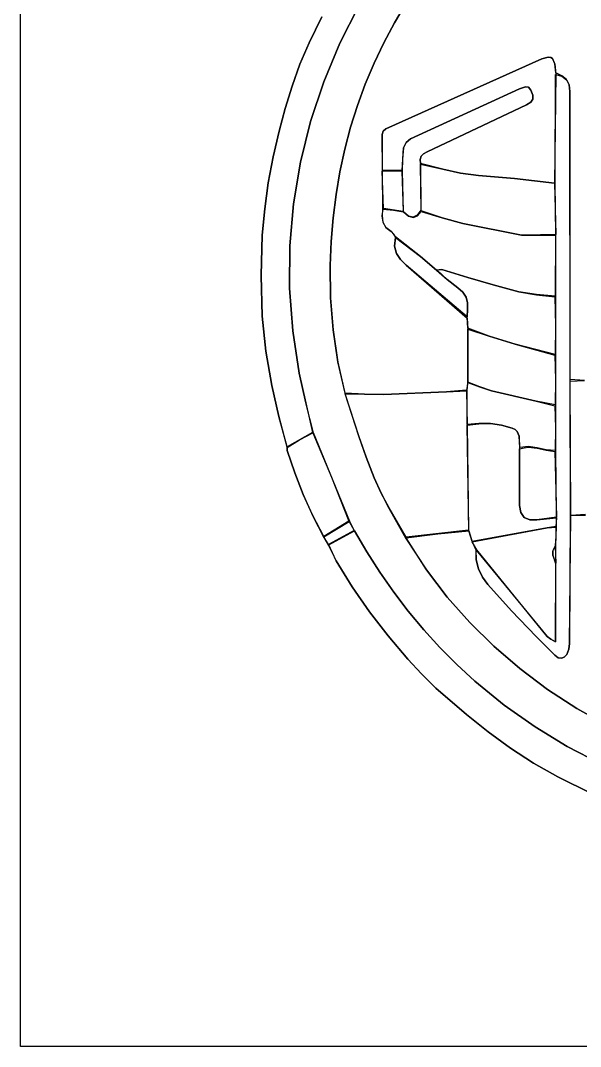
# Model space of a CAD drawing. Extents: x 0 to 265, y 0 to 264.
# Drawn here: x 0.3 to 94.2, y -0.3 to 171.7 of the extents above; entities that cross this region are included whole.
import ezdxf

# ---------------------------------------------------------------- set-up
doc = ezdxf.new("R2010")
doc.units = 0

msp = doc.modelspace()

# ---------------------------------------------------------------- linework, layer by layer
at = {"layer": 'Layer 1'}
for p, q in [((0.264583, -0.264583), (0.264583, 264.318417)), ((56.971683, 174.197928), (53.793187, 167.943257)), ((53.793187, 167.943257), (56.971683, 174.197928)), ((64.954876, 174.670857), (62.982167, 171.367663)), ((62.982167, 171.367663), (64.954876, 174.670857)), ((50.793181, 172.365001), (48.654063, 168.009107)), ((48.654063, 168.009107), (50.793181, 172.365001)), ((62.982167, 171.367663), (61.176453, 167.996747)), ((61.176453, 167.996747), (62.982167, 171.367663)), ((48.654063, 168.009107), (47.119227, 164.395953)), ((47.119227, 164.395953), (48.654063, 168.009107)), ((53.793187, 167.943257), (51.097902, 161.46658)), ((51.097902, 161.46658), (53.793187, 167.943257)), ((61.176453, 167.996747), (59.537232, 164.558689)), ((59.537232, 164.558689), (61.176453, 167.996747)), ((87.685082, 165.307886), (61.516335, 153.583415)), ((61.516335, 153.583415), (87.685082, 165.307886)), ((88.764536, 165.613766), (87.685082, 165.307886)), ((87.685082, 165.307886), (88.764462, 165.611695)), ((88.764462, 165.611695), (89.16478, 165.55237)), ((89.16503, 165.559361), (88.764536, 165.613766)), ((89.16478, 165.55237), (89.479881, 165.341475)), ((89.480475, 165.358046), (89.16503, 165.559361)), ((89.479881, 165.341475), (89.877526, 164.432722)), ((89.879529, 164.488648), (89.480475, 165.358046)), ((47.119227, 164.395953), (45.798878, 160.714003)), ((45.798878, 160.714003), (47.119227, 164.395953)), ((59.537232, 164.558689), (58.064002, 161.054065)), ((58.064002, 161.054065), (59.537232, 164.558689)), ((89.877526, 164.432722), (90.003582, 162.820929)), ((90.00833, 162.953495), (89.879529, 164.488648)), ((90.003582, 162.820929), (89.802278, 144.481551)), ((89.902627, 144.461454), (89.990631, 162.711399)), ((89.990631, 162.711399), (91.043364, 162.383238)), ((91.050831, 162.485372), (90.00833, 162.953495)), ((91.043364, 162.383238), (91.790033, 161.793001)), ((91.792245, 161.823263), (91.050831, 162.485372)), ((91.790033, 161.793001), (92.234976, 160.94719)), ((92.235252, 160.950973), (91.792245, 161.823263)), ((45.798878, 160.714003), (44.6507, 156.973571)), ((44.6507, 156.973571), (45.798878, 160.714003)), ((51.097902, 161.46658), (48.900656, 154.799735)), ((48.900656, 154.799735), (51.097902, 161.46658)), ((58.064002, 161.054065), (56.75626, 157.483456)), ((56.75626, 157.483456), (58.064002, 161.054065)), ((83.933628, 160.260559), (65.647033, 151.91162)), ((65.647033, 151.91162), (83.933628, 160.260559)), ((84.941295, 160.643215), (83.933628, 160.260559)), ((83.933628, 160.260559), (84.941295, 160.643215)), ((85.420483, 160.544585), (84.941295, 160.643215)), ((84.941295, 160.643215), (85.420483, 160.544585)), ((85.843215, 160.035435), (85.420483, 160.544585)), ((85.420483, 160.544585), (85.843215, 160.035435)), ((86.165323, 159.199584), (85.843215, 160.035435)), ((85.843215, 160.035435), (86.165323, 159.199584)), ((92.234976, 160.94719), (92.382528, 159.852307)), ((92.382528, 159.852307), (92.235252, 160.950973)), ((85.818483, 158.034661), (86.16516, 158.552439)), ((86.16516, 158.552439), (85.818483, 158.034661)), ((86.16516, 158.552439), (86.165323, 159.199584)), ((86.165323, 159.199584), (86.16516, 158.552439)), ((92.416045, 111.526111), (92.382528, 159.852307)), ((92.382528, 159.852307), (92.391458, 111.403428)), ((44.6507, 156.973571), (43.632379, 153.184974)), ((43.632379, 153.184974), (44.6507, 156.973571)), ((56.75626, 157.483456), (55.613505, 153.84744)), ((55.613505, 153.84744), (56.75626, 157.483456)), ((68.428667, 149.738015), (85.101053, 157.586912)), ((85.101053, 157.586912), (68.428667, 149.738015)), ((85.101053, 157.586912), (85.818483, 158.034661)), ((85.818483, 158.034661), (85.101053, 157.586912)), ((43.632379, 153.184974), (42.631132, 148.873359)), ((42.631132, 148.873359), (43.632379, 153.184974)), ((48.900656, 154.799735), (47.216275, 147.97456)), ((47.216275, 147.97456), (48.900656, 154.799735)), ((55.613505, 153.84744), (54.635235, 150.146596)), ((54.635235, 150.146596), (55.613505, 153.84744)), ((61.09067, 153.186349), (60.885819, 152.648702)), ((60.885819, 152.648702), (61.09067, 153.186349)), ((61.516335, 153.583415), (61.09067, 153.186349)), ((61.09067, 153.186349), (61.516335, 153.583415)), ((60.885819, 152.648702), (60.913054, 146.462323)), ((60.935258, 146.585038), (60.885819, 152.648702)), ((65.647033, 151.91162), (64.91537, 151.268375)), ((64.91537, 151.268375), (65.647033, 151.91162)), ((54.635235, 150.146596), (53.820948, 146.381502)), ((53.820948, 146.381502), (54.635235, 150.146596)), ((64.502001, 150.379682), (64.326731, 148.48966)), ((64.345866, 148.474516), (64.502001, 150.379682)), ((64.91537, 151.268375), (64.502001, 150.379682)), ((64.502001, 150.379682), (64.91537, 151.268375)), ((67.848404, 149.406229), (68.428667, 149.738015)), ((68.428667, 149.738015), (67.848404, 149.406229)), ((42.631132, 148.873359), (41.818008, 144.532704)), ((41.818008, 144.532704), (42.631132, 148.873359)), ((47.216275, 147.97456), (46.059584, 141.022892)), ((46.059584, 141.022892), (47.216275, 147.97456)), ((64.326731, 148.48966), (64.181624, 146.579006)), ((64.334703, 146.457849), (64.345866, 148.474516)), ((67.26835, 148.457288), (67.453614, 148.995319)), ((67.453614, 148.995319), (67.26835, 148.457288)), ((67.316664, 147.744139), (67.26835, 148.457288)), ((67.26835, 148.457288), (67.316664, 147.744139)), ((67.453614, 148.995319), (67.848404, 149.406229)), ((67.848404, 149.406229), (67.453614, 148.995319)), ((53.820948, 146.381502), (53.170141, 142.552736)), ((53.170141, 142.552736), (53.820948, 146.381502)), ((60.913054, 146.462323), (62.513489, 146.551676)), ((60.913054, 146.462323), (60.982433, 140.123853)), ((61.113146, 140.236693), (60.913054, 146.462323)), ((64.181624, 146.579006), (60.935258, 146.585038)), ((60.935258, 146.585038), (60.935258, 146.585038)), ((62.513489, 146.551676), (64.212081, 146.458132)), ((64.212081, 146.458132), (64.435383, 139.734641)), ((64.482409, 139.661002), (64.334703, 146.457849)), ((71.053333, 146.829023), (67.316664, 147.744139)), ((67.316664, 147.744139), (67.361986, 139.932578)), ((67.316664, 147.744139), (67.316664, 147.744139)), ((67.426702, 139.854272), (67.339607, 147.6388)), ((67.339607, 147.6388), (71.053333, 146.829023)), ((74.028502, 146.148279), (71.053333, 146.829023)), ((71.053333, 146.829023), (74.028502, 146.148279)), ((41.818008, 144.532704), (41.205171, 140.164763)), ((41.205171, 140.164763), (41.818008, 144.532704)), ((77.036209, 145.731726), (74.028502, 146.148279)), ((74.028502, 146.148279), (77.036209, 145.731726)), ((83.096914, 145.242276), (77.036209, 145.731726)), ((77.036209, 145.731726), (83.096914, 145.242276)), ((89.802278, 144.481551), (83.096914, 145.242276)), ((83.096914, 145.242276), (89.802278, 144.481551)), ((89.802278, 144.481551), (89.999028, 135.856265)), ((89.999028, 135.856265), (89.902627, 144.461454)), ((89.902627, 144.461454), (89.902627, 144.461454)), ((53.170141, 142.552736), (52.682312, 138.660879)), ((52.682312, 138.660879), (53.170141, 142.552736)), ((41.205171, 140.164763), (40.804786, 135.77129)), ((40.804786, 135.77129), (41.205171, 140.164763)), ((46.059584, 141.022892), (45.445409, 133.976568)), ((45.445409, 133.976568), (46.059584, 141.022892)), ((60.982433, 140.123853), (60.883975, 138.968898)), ((60.925274, 138.968186), (61.080328, 140.122165)), ((61.080328, 140.122165), (62.812751, 139.96151)), ((64.435383, 139.734641), (61.113146, 140.236693)), ((62.812751, 139.96151), (64.482409, 139.661002)), ((64.435383, 139.734641), (64.435383, 139.734641)), ((64.482409, 139.661002), (65.34347, 138.945053)), ((65.341992, 138.948024), (64.482409, 139.661002)), ((67.361986, 139.932578), (66.787137, 139.080795)), ((66.827034, 139.000564), (67.456557, 139.7424)), ((70.948054, 138.664581), (67.426702, 139.854272)), ((67.456557, 139.7424), (70.951786, 138.650597)), ((52.682312, 138.660879), (52.35696, 134.706508)), ((52.35696, 134.706508), (52.682312, 138.660879)), ((60.883975, 138.968898), (61.034114, 137.94238)), ((61.046351, 137.942169), (60.925274, 138.968186)), ((61.034114, 137.94238), (61.51343, 137.06115)), ((61.51496, 137.061123), (61.046351, 137.942169)), ((66.11202, 138.753617), (65.341992, 138.948024)), ((65.34347, 138.945053), (66.123842, 138.729844)), ((66.787137, 139.080795), (66.11202, 138.753617)), ((66.123842, 138.729844), (66.827034, 139.000564)), ((74.420081, 137.711818), (70.948054, 138.664581)), ((70.951786, 138.650597), (74.420081, 137.711818)), ((74.420081, 137.711818), (84.246302, 135.745177)), ((84.246302, 135.745177), (74.420081, 137.711818)), ((61.51343, 137.06115), (62.402504, 136.342055)), ((62.402504, 136.342055), (61.51496, 137.061123)), ((62.402504, 136.342055), (62.800731, 135.937197)), ((62.802178, 135.950577), (62.402504, 136.342055)), ((62.800731, 135.937197), (63.139647, 135.362328)), ((63.151226, 135.46937), (62.802178, 135.950577)), ((40.804786, 135.77129), (40.594562, 128.96418)), ((40.594562, 128.96418), (40.804786, 135.77129)), ((52.35696, 134.706508), (52.193583, 130.690203)), ((52.193583, 130.690203), (52.35696, 134.706508)), ((63.139647, 135.362328), (62.975888, 133.916818)), ((62.975888, 133.916818), (63.139647, 135.362328)), ((63.139647, 135.362328), (67.337278, 132.152588)), ((67.337278, 132.152588), (63.151226, 135.46937)), ((84.246302, 135.745177), (84.903415, 135.731894)), ((84.903415, 135.731894), (84.246302, 135.745177)), ((89.999028, 135.856265), (84.903415, 135.731894)), ((84.903415, 135.731894), (89.980602, 135.733493)), ((89.980602, 135.733493), (89.894464, 125.540645)), ((89.980602, 135.733493), (89.980602, 135.733493)), ((90.004357, 125.537366), (89.999028, 135.856265)), ((89.999028, 135.856265), (89.999028, 135.856265)), ((45.445409, 133.976568), (45.388578, 126.867427)), ((45.388578, 126.867427), (45.445409, 133.976568)), ((62.975888, 133.916818), (63.306995, 132.694672)), ((63.306995, 132.694672), (62.975888, 133.916818)), ((63.306995, 132.694672), (64.005741, 131.64463)), ((64.005741, 131.64463), (63.306995, 132.694672)), ((64.005741, 131.64463), (64.9449, 130.715435)), ((64.9449, 130.715435), (64.005741, 131.64463)), ((70.019281, 129.910414), (67.337278, 132.152588)), ((67.337278, 132.152588), (70.019281, 129.910414)), ((52.193583, 130.690203), (52.256277, 125.265893)), ((52.256222, 125.269199), (52.193583, 130.690203)), ((64.9449, 130.715435), (75.147386, 121.845155)), ((75.156429, 122.059999), (64.9449, 130.715435)), ((70.915874, 130.010836), (70.019281, 129.910414)), ((70.019281, 129.910414), (71.791658, 128.324342)), ((70.019281, 129.910414), (70.019281, 129.910414)), ((70.100938, 129.873288), (70.521317, 129.987066)), ((71.801865, 128.319701), (70.100938, 129.873288)), ((70.100938, 129.873288), (70.100938, 129.873288)), ((70.521317, 129.987066), (70.915874, 130.010836)), ((75.264473, 128.676383), (70.915874, 130.010836)), ((70.915874, 130.010836), (75.264473, 128.676383)), ((40.594562, 128.96418), (40.807394, 122.154115)), ((40.807394, 122.154115), (40.594562, 128.96418)), ((71.791658, 128.324342), (73.589917, 126.900395)), ((73.589917, 126.900395), (71.801865, 128.319701)), ((79.524474, 127.405972), (75.264473, 128.676383)), ((75.264473, 128.676383), (79.524474, 127.405972)), ((83.812689, 126.252729), (79.524474, 127.405972)), ((79.524474, 127.405972), (83.812689, 126.252729)), ((45.388578, 126.867427), (45.903916, 119.727307)), ((45.903916, 119.727307), (45.388578, 126.867427)), ((74.447825, 126.176423), (73.589917, 126.900395)), ((73.589917, 126.900395), (74.447825, 126.176423)), ((74.977053, 125.346459), (74.447825, 126.176423)), ((74.447825, 126.176423), (74.977053, 125.346459)), ((86.787838, 125.780058), (83.812689, 126.252729)), ((83.812689, 126.252729), (86.785298, 125.764738)), ((86.785298, 125.764738), (89.874149, 125.418091)), ((89.894464, 125.540645), (86.787838, 125.780058)), ((52.680629, 119.881884), (52.256222, 125.269199)), ((52.256277, 125.265893), (52.681068, 119.855436)), ((75.223417, 124.403935), (74.977053, 125.346459)), ((74.977053, 125.346459), (75.223417, 124.403935)), ((75.232732, 123.342284), (75.223417, 124.403935)), ((75.223417, 124.403935), (75.232732, 123.342284)), ((89.874149, 125.418091), (89.977632, 120.629052)), ((90.008031, 115.747182), (90.004357, 125.537366)), ((40.807394, 122.154115), (41.404375, 116.323904)), ((41.404375, 116.323904), (40.807394, 122.154115)), ((75.232732, 123.342284), (75.156429, 122.059999)), ((75.160547, 121.945132), (75.232732, 123.342284)), ((75.147386, 121.845155), (75.24964, 120.014842)), ((75.282003, 120.136766), (75.160547, 121.945132)), ((89.977632, 120.629052), (89.90354, 115.761457)), ((45.903916, 119.727307), (47.006249, 112.588044)), ((47.006249, 112.588044), (45.903916, 119.727307)), ((53.488908, 114.536044), (52.680629, 119.881884)), ((52.681068, 119.855436), (53.490392, 114.446782)), ((75.24964, 120.014842), (75.249333, 111.025432)), ((75.24964, 120.014842), (78.826291, 118.817743)), ((75.280484, 111.134582), (75.24964, 120.014842)), ((75.24964, 120.014842), (75.24964, 120.014842)), ((78.826291, 118.817743), (75.282003, 120.136766)), ((83.212306, 117.474464), (78.826291, 118.817743)), ((78.826291, 118.817743), (83.212306, 117.474464)), ((89.90354, 115.761457), (83.212306, 117.474464)), ((83.212306, 117.474464), (89.881174, 115.639178)), ((41.404375, 116.323904), (42.377217, 110.535685)), ((42.377217, 110.535685), (41.404375, 116.323904)), ((89.881174, 115.639178), (89.980261, 111.499839)), ((90.012319, 107.279492), (90.008031, 115.747182)), ((54.703165, 109.239464), (53.488908, 114.536044)), ((53.490392, 114.446782), (54.706682, 109.027882)), ((47.006249, 112.588044), (49.210791, 102.676436)), ((48.121642, 107.62117), (47.006249, 112.588044)), ((42.377217, 110.535685), (43.5912, 105.344804)), ((43.590348, 105.371401), (42.377217, 110.535685)), ((75.249333, 111.025432), (75.050678, 109.769001)), ((75.16213, 109.661805), (75.249333, 111.025432)), ((75.249333, 111.025432), (77.253714, 110.319197)), ((75.249333, 111.025432), (75.249333, 111.025432)), ((77.257608, 110.332841), (75.280484, 111.134582)), ((77.253714, 110.319197), (79.263763, 109.641183)), ((79.263763, 109.641183), (77.257608, 110.332841)), ((89.980261, 111.499839), (89.899212, 107.279363)), ((92.391458, 111.403428), (92.427567, 88.71655)), ((92.414834, 111.282473), (94.852214, 111.391462)), ((92.526293, 88.737204), (92.414834, 111.282473)), ((94.852222, 111.391462), (92.416045, 111.526111)), ((57.926885, 109.10712), (54.703165, 109.239464)), ((54.703165, 109.239464), (54.703165, 109.239464)), ((57.017228, 102.026806), (54.704925, 109.133673)), ((54.704925, 109.133673), (61.149009, 109.05682)), ((54.706682, 109.027882), (57.017448, 102.013582)), ((61.149009, 109.05682), (57.926885, 109.10712)), ((71.668258, 109.472783), (61.149009, 109.05682)), ((61.149009, 109.05682), (71.668258, 109.472783)), ((75.050678, 109.769001), (71.668258, 109.472783)), ((71.668258, 109.472783), (75.052285, 109.646754)), ((75.052285, 109.646754), (75.154782, 103.870015)), ((75.156171, 103.995346), (75.16213, 109.661805)), ((86.749279, 107.931761), (79.263763, 109.641183)), ((79.263763, 109.641183), (86.749279, 107.931761)), ((49.378739, 102.624356), (48.121642, 107.62117)), ((89.899212, 107.279363), (86.749279, 107.931761)), ((86.749279, 107.931761), (89.876636, 107.157052)), ((89.876636, 107.157052), (89.984359, 103.429932)), ((90.016194, 99.607344), (90.012319, 107.279492)), ((44.966901, 100.238232), (43.590348, 105.371401)), ((43.5912, 105.344804), (44.97372, 100.025454)), ((75.154782, 103.870015), (77.115816, 104.136606)), ((75.154782, 103.870015), (75.406405, 86.269851)), ((75.425469, 86.171989), (75.154782, 103.870015)), ((75.154782, 103.870015), (75.154782, 103.870015)), ((77.11599, 104.152273), (75.156171, 103.995346)), ((77.115816, 104.136606), (79.066586, 104.182463)), ((79.066586, 104.182463), (77.11599, 104.152273)), ((80.90933, 103.906739), (79.066586, 104.182463)), ((79.066586, 104.182463), (80.90933, 103.906739)), ((82.707921, 103.398097), (80.90933, 103.906739)), ((80.90933, 103.906739), (82.707921, 103.398097)), ((83.197088, 103.160994), (82.707921, 103.398097)), ((82.707921, 103.398097), (83.197029, 103.160753)), ((89.984359, 103.429932), (89.906374, 99.623057)), ((49.210791, 102.676436), (44.966901, 100.238232)), ((47.060588, 101.431789), (49.279383, 102.612858)), ((49.279383, 102.612858), (52.390773, 95.200971)), ((55.456106, 87.7726), (49.378739, 102.624356)), ((58.219025, 98.527127), (57.017228, 102.026806)), ((57.017448, 102.013582), (58.219052, 98.525474)), ((83.197029, 103.160753), (83.534225, 102.84875)), ((83.534693, 102.850676), (83.197088, 103.160994)), ((83.534225, 102.84875), (83.865124, 102.044537)), ((83.868869, 102.059945), (83.534693, 102.850676)), ((83.865124, 102.044537), (83.938698, 100.021676)), ((83.968655, 100.14494), (83.868869, 102.059945)), ((44.966901, 100.238232), (44.966901, 100.238232)), ((44.970313, 100.131843), (47.060588, 101.431789)), ((44.976118, 99.631616), (44.970313, 100.131843)), ((44.970313, 100.131843), (44.970313, 100.131843)), ((44.97372, 100.025454), (44.976118, 99.631616)), ((83.938698, 100.021676), (83.916486, 90.415297)), ((83.916486, 90.415297), (83.959417, 99.905792)), ((83.959417, 99.905792), (84.713433, 100.120672)), ((85.458666, 100.293759), (83.968655, 100.14494)), ((84.713433, 100.120672), (85.454383, 100.190964)), ((85.454383, 100.190964), (86.915373, 100.035267)), ((86.919613, 100.080401), (85.458666, 100.293759)), ((86.915373, 100.035267), (88.378954, 99.713668)), ((88.389512, 99.768842), (86.919613, 100.080401)), ((89.906374, 99.623057), (88.389512, 99.768842)), ((44.976118, 99.631616), (46.244864, 95.923447)), ((46.244722, 95.926316), (44.976118, 99.631616)), ((59.540113, 95.086583), (58.219025, 98.527127)), ((58.219052, 98.525474), (59.540113, 95.086583)), ((88.378954, 99.713668), (89.88169, 99.501133)), ((89.88169, 99.501133), (90.141267, 88.459121)), ((90.141267, 88.459121), (90.016194, 99.607344)), ((47.679972, 92.291919), (46.244722, 95.926316)), ((46.244864, 95.923447), (47.681109, 92.268967)), ((52.390773, 95.200971), (55.3097, 87.8038)), ((59.540113, 95.086583), (60.717084, 92.522423)), ((60.718275, 92.525486), (59.540113, 95.086583)), ((49.294875, 88.734046), (47.679972, 92.291919)), ((47.681109, 92.268967), (49.298714, 88.656585)), ((60.717084, 92.522423), (62.048058, 90.004367)), ((62.057591, 90.028873), (60.718275, 92.525486)), ((62.048058, 90.004367), (64.847434, 84.903464)), ((64.923697, 85.099511), (62.057591, 90.028873)), ((83.916486, 90.415297), (84.136538, 89.24746)), ((84.136538, 89.24746), (83.916486, 90.415297)), ((51.102437, 85.258319), (49.294875, 88.734046)), ((49.298714, 88.656585), (51.111536, 85.074707)), ((55.3097, 87.8038), (51.102437, 85.258319)), ((51.106986, 85.166513), (55.367441, 87.740141)), ((55.367441, 87.740141), (56.209967, 86.26386)), ((56.273788, 86.209616), (55.456106, 87.7726)), ((84.136538, 89.24746), (84.739453, 88.438475)), ((84.739453, 88.438475), (84.136538, 89.24746)), ((84.739453, 88.438475), (85.665744, 88.017632)), ((85.665744, 88.017632), (84.739453, 88.438475)), ((85.665744, 88.017632), (86.855926, 88.01422)), ((86.855926, 88.01422), (85.665744, 88.017632)), ((90.141267, 88.459121), (86.855926, 88.01422)), ((86.855926, 88.01422), (90.117561, 88.334855)), ((90.117561, 88.334855), (90.027087, 86.890323)), ((90.137117, 86.890759), (90.141267, 88.459121)), ((90.141267, 88.459121), (90.141267, 88.459121)), ((92.342091, 67.307128), (92.526293, 88.737204)), ((92.427567, 88.71655), (92.342091, 67.307128)), ((94.995325, 88.942844), (92.526293, 88.737204)), ((92.526293, 88.737204), (94.992289, 88.814993)), ((56.209967, 86.26386), (51.888583, 83.911536)), ((51.935887, 83.828143), (56.273788, 86.209616)), ((56.273788, 86.209616), (58.334997, 82.66717)), ((58.334997, 82.66717), (56.273788, 86.209616)), ((75.406405, 86.269851), (64.923697, 85.099511)), ((70.213719, 85.672313), (75.425469, 86.171989)), ((75.406405, 86.269851), (75.406405, 86.269851)), ((75.425469, 86.171989), (76.005375, 84.316469)), ((75.98904, 84.399377), (75.425469, 86.171989)), ((88.581763, 86.708019), (75.98904, 84.399377)), ((76.005375, 84.316469), (88.581763, 86.708019)), ((90.027087, 86.890323), (88.581763, 86.708019)), ((88.581763, 86.708019), (90.001362, 86.781577)), ((90.001362, 86.781577), (90.04796, 85.287155)), ((90.015419, 83.725243), (90.137117, 86.890759)), ((51.888583, 83.911536), (51.106986, 85.166513)), ((51.106986, 85.166513), (51.106986, 85.166513)), ((51.111536, 85.074707), (51.889884, 83.719348)), ((51.111536, 85.074707), (51.111536, 85.074707)), ((64.847434, 84.903464), (68.3629, 79.640759)), ((64.943911, 85.015343), (70.213719, 85.672313)), ((68.3629, 79.640759), (64.943911, 85.015343)), ((76.005375, 84.316469), (76.637587, 83.00158)), ((76.75859, 83.004487), (76.005375, 84.316469)), ((76.005375, 84.316469), (76.005375, 84.316469)), ((90.04796, 85.287155), (89.941401, 83.662714)), ((51.889884, 83.719348), (53.192091, 81.154101)), ((53.192091, 81.154101), (51.935887, 83.828143)), ((58.334997, 82.66717), (60.52151, 79.233646)), ((60.52151, 79.233646), (58.334997, 82.66717)), ((76.637587, 83.00158), (76.671482, 81.346363)), ((76.694553, 81.316374), (76.692275, 82.930493)), ((76.692275, 82.930493), (88.586277, 68.488514)), ((88.586277, 68.488514), (76.75859, 83.004487)), ((89.550136, 82.844777), (89.531881, 82.092621)), ((89.535327, 82.09043), (89.54237, 82.799669)), ((89.54237, 82.799669), (89.921223, 83.552353)), ((89.941401, 83.662714), (89.550136, 82.844777)), ((89.921223, 83.552353), (90.03349, 80.784276)), ((90.03349, 80.784276), (90.015419, 83.725243)), ((53.192091, 81.154101), (55.902863, 76.8176)), ((55.902863, 76.8176), (53.192091, 81.154101)), ((76.671482, 81.346363), (77.048901, 79.816672)), ((77.055737, 79.807786), (76.694553, 81.316374)), ((89.531881, 82.092621), (89.985746, 80.691436)), ((90.03349, 80.784276), (89.535327, 82.09043)), ((60.52151, 79.233646), (62.836658, 75.910435)), ((62.836658, 75.910435), (60.52151, 79.233646)), ((68.3629, 79.640759), (71.817907, 75.082529)), ((71.817907, 75.082529), (68.3629, 79.640759)), ((77.048901, 79.816672), (77.716127, 78.420034)), ((77.716982, 78.418923), (77.055737, 79.807786)), ((89.985746, 67.595466), (90.03349, 80.784276)), ((89.985746, 80.691436), (89.985746, 67.595466)), ((90.03349, 80.784276), (90.03349, 80.784276)), ((77.716127, 78.420034), (78.61944, 77.163975)), ((78.61944, 77.163975), (77.716982, 78.418923)), ((55.902863, 76.8176), (58.805857, 72.617718)), ((58.805857, 72.617718), (55.902863, 76.8176)), ((62.836658, 75.910435), (65.283776, 72.698927)), ((65.283776, 72.698927), (62.836658, 75.910435)), ((78.61944, 77.163975), (82.599859, 72.761585)), ((82.599859, 72.761585), (78.61944, 77.163975)), ((71.817907, 75.082529), (75.588852, 70.819419)), ((75.588852, 70.819419), (71.817907, 75.082529)), ((58.805857, 72.617718), (61.901903, 68.563752)), ((61.901903, 68.563752), (58.805857, 72.617718)), ((65.283776, 72.698927), (67.866196, 69.600512)), ((67.866196, 69.600512), (65.283776, 72.698927)), ((82.599859, 72.761585), (86.705718, 68.466842)), ((86.705718, 68.466842), (82.599859, 72.761585)), ((75.588852, 70.819419), (79.649873, 66.83356)), ((79.649873, 66.83356), (75.588852, 70.819419)), ((67.866196, 69.600512), (70.587251, 66.616578)), ((70.587251, 66.616578), (67.866196, 69.600512)), ((61.901903, 68.563752), (65.191829, 64.664996)), ((65.191829, 64.664996), (61.901903, 68.563752)), ((86.705718, 68.466842), (89.879389, 65.316619)), ((89.879389, 65.316619), (86.705718, 68.466842)), ((88.586277, 68.488514), (89.211958, 68.016701)), ((89.211958, 68.016701), (88.586277, 68.488514)), ((89.211958, 68.016701), (89.985746, 67.595466)), ((89.985746, 67.595466), (89.211958, 68.016701)), ((92.219499, 66.348537), (92.342091, 67.307128)), ((92.342091, 67.307128), (92.219499, 66.348537)), ((70.587251, 66.616578), (73.450275, 63.748517)), ((73.450275, 63.748517), (70.587251, 66.616578)), ((79.649873, 66.83356), (83.975106, 63.107083)), ((83.975106, 63.107083), (79.649873, 66.83356)), ((91.438231, 64.997491), (91.858344, 65.468176)), ((91.858344, 65.468176), (91.438231, 64.997491)), ((91.858344, 65.468176), (92.219499, 66.348537)), ((92.219499, 66.348537), (91.858344, 65.468176)), ((65.191829, 64.664996), (67.497082, 62.195183)), ((67.497082, 62.195183), (65.191829, 64.664996)), ((73.450275, 63.748517), (76.458601, 60.997718)), ((76.458601, 60.997718), (73.450275, 63.748517)), ((89.879389, 65.316619), (90.427365, 64.913239)), ((90.427365, 64.913239), (89.879389, 65.316619)), ((90.427365, 64.913239), (90.954108, 64.809688)), ((90.954108, 64.809688), (90.427365, 64.913239)), ((90.954108, 64.809688), (91.438231, 64.997491)), ((91.438231, 64.997491), (90.954108, 64.809688)), ((67.497082, 62.195183), (69.921432, 59.827087)), ((69.921432, 59.827087), (67.497082, 62.195183)), ((83.975106, 63.107083), (88.643172, 59.585137)), ((88.643172, 59.585137), (83.975106, 63.107083)), ((76.458601, 60.997718), (81.379979, 56.972505)), ((81.379979, 56.972505), (76.458601, 60.997718)), ((69.921432, 59.827087), (75.029992, 55.37709)), ((75.029992, 55.37709), (69.921432, 59.827087)), ((88.643172, 59.585137), (93.527625, 56.408075)), ((93.527625, 56.408075), (88.643172, 59.585137)), ((81.379979, 56.972505), (86.536153, 53.304902)), ((86.536153, 53.304902), (81.379979, 56.972505)), ((75.029992, 55.37709), (78.668327, 52.503147)), ((78.668327, 52.503147), (75.029992, 55.37709)), ((93.527625, 56.408075), (98.625269, 53.583369)), ((98.625269, 53.583369), (93.527625, 56.408075)), ((78.668327, 52.503147), (82.415452, 49.772947)), ((82.415452, 49.772947), (78.668327, 52.503147)), ((86.536153, 53.304902), (91.937375, 50.011454)), ((91.937375, 50.011454), (86.536153, 53.304902)), ((91.937375, 50.011454), (97.593896, 47.108709)), ((97.593896, 47.108709), (91.937375, 50.011454)), ((82.415452, 49.772947), (86.296505, 47.233091)), ((86.296505, 47.233091), (82.415452, 49.772947)), ((86.296505, 47.233091), (90.336628, 44.930179)), ((90.336628, 44.930179), (86.296505, 47.233091)), ((90.336628, 44.930179), (96.12295, 42.098061)), ((96.12295, 42.098061), (90.336628, 44.930179)), ((153.193557, -0.264583), (0.264583, -0.264583))]:
    msp.add_line(p, q, dxfattribs=at)

doc.saveas('drawing.dxf')
